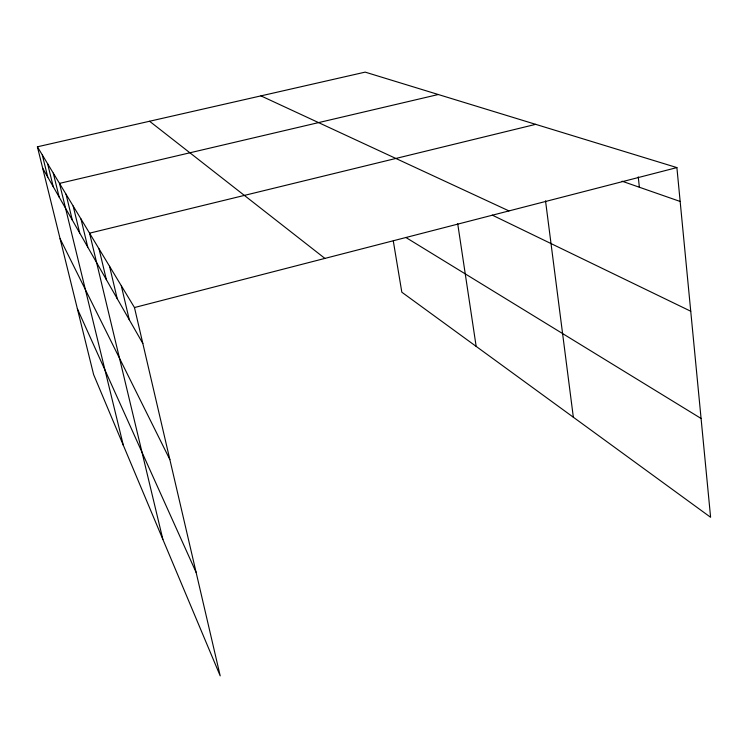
<?xml version="1.0" encoding="UTF-8"?>
<svg xmlns="http://www.w3.org/2000/svg" width="748" height="748" viewBox="0 0 748 748"><rect width="100%" height="100%" fill="white"/><g stroke="black" fill="none" stroke-linecap="round" stroke-linejoin="round"><path stroke-width="1.12" d="M676.893 167.589L365.174 72.126L37.4 146.804L134.472 307.54L676.893 167.589L710.6 517.279L401.826 292.206L393.298 241.006M535.69 124.346L89.564 233.17L162.868 539.42M438.281 94.519L59.494 183.391L123.317 445.266M622.084 181.212L680.156 201.464M260.94 95.875L508.967 210.917M492.259 215.115L690.741 311.233M405.865 237.471L701.072 418.469M149.572 121.251L324.903 258.406M42.692 168.253L142.84 343.491M60.074 238.659L169.861 459.571M77.371 308.765L196.116 572.398M37.4 146.804L93.622 374.589L220.202 675.874L134.472 307.54M47.582 163.662L53.23 186.691M42.299 154.92L47.769 177.126M53.295 173.125L59.139 197.033M73.173 206.037L79.69 232.983M66.039 194.228L72.313 220.09M80.98 218.968L87.75 247.083M99.035 248.86L106.366 279.668M109.545 266.269L117.202 298.62M121.288 285.708L129.282 319.761M457.711 223.746L476.158 346.389M545.526 200.838L573.342 417.225M638.268 176.893L639.362 187.234"/></g></svg>
